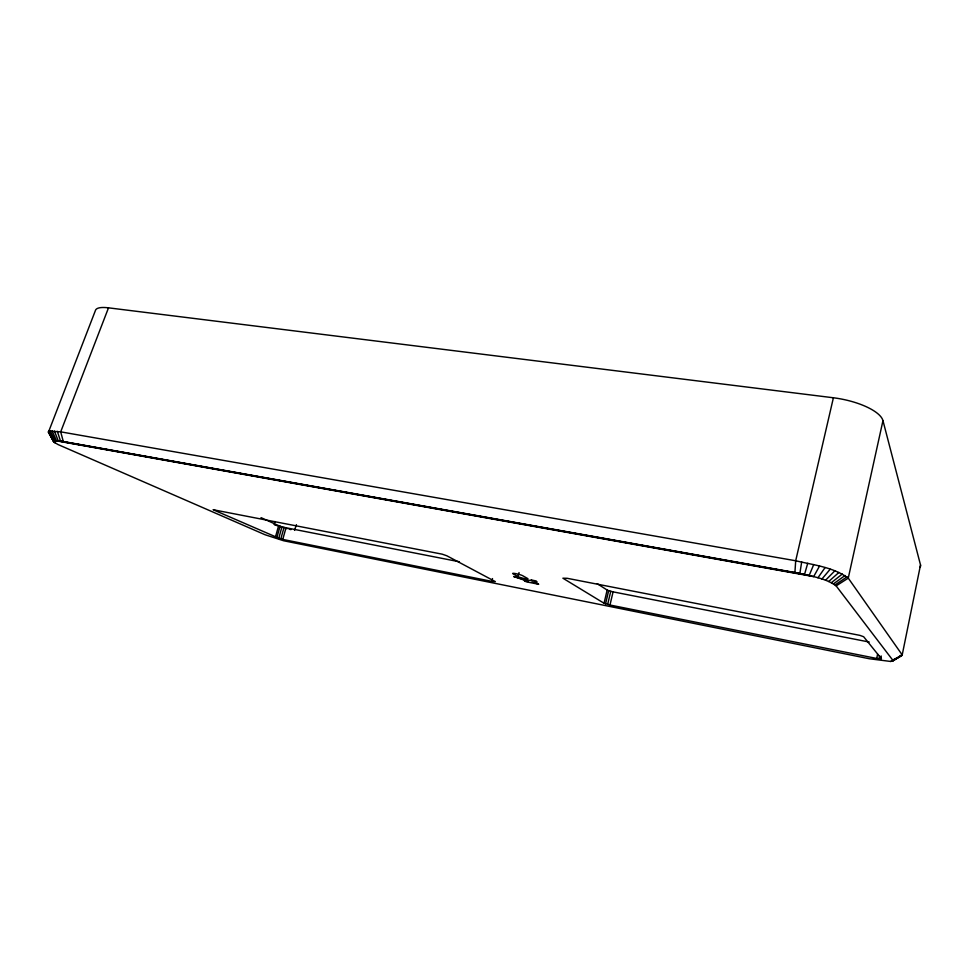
<?xml version="1.0" encoding="UTF-8"?>
<svg xmlns="http://www.w3.org/2000/svg" width="969" height="969" viewBox="0 0 969 969"><rect width="100%" height="100%" fill="white"/><g stroke="black" fill="none" stroke-linecap="round" stroke-linejoin="round"><path stroke-width="1.45" d="M48.45 432.162L95.592 310.068A35.465 9.484 21.1 0 1 108.504 307.839L833.401 397.774A44.441 15.625 11.4 0 1 882.965 420.643L920.514 564.963L902.151 655.189L890.717 661.464L869.35 658.75L283.554 540.738L265.058 534.743L58.007 444.529L53.985 442.118L48.45 432.162L53.985 442.118M53.537 441.537L48.462 431.556L49.08 431.12L60.696 431.847L795.694 560.76C813.439 565.012 833.243 567.059 848.263 578.13L901.994 654.584L892.667 661.076M801.69 561.923L799.873 573.394C812.131 576.555 825.758 578.19 836.15 585.894L892.812 660.24M876.739 658.46L881.439 658.763L863.645 636.73L859.866 635.361L567.192 578.299L562.892 578.202L604.05 603.251L609.986 605.019L876.739 658.46L877.599 654.148M879.065 658.811L879.634 655.916M880.712 658.908L881.281 656.025M882.965 420.643L848.263 578.13L836.15 585.894M833.401 397.774L795.694 560.76L794.919 572.413L799.873 573.394L60.478 441.016L53.561 441.077M604.05 603.251L607.151 590.06L597.267 583.713M605.577 603.82L608.665 590.654L607.151 590.06M607.648 604.45L610.749 591.284L608.665 590.654M609.986 605.019L613.074 591.865L869.229 642.035M518.04 576.628L512.989 573.781A5.342 0.63 14 0 1 515.908 573.66A5.342 0.63 14 0 1 522.63 575.683L527.62 578.505A5.293 0.618 14 0 1 524.689 578.614A5.293 0.618 14 0 1 518.04 576.628L519.045 572.57M491.792 581.352L495.341 581.618L446.866 555.794L442.167 554.159L213.095 509.718L280.78 539.03L491.792 581.352L492.506 578.554M275.366 537.323L278.648 525.646L261.024 517.628M276.795 537.868L280.077 526.203L278.648 525.646M278.697 538.473L281.967 526.809L280.077 526.203M280.78 539.03L284.05 527.378L459.403 561.778M282.742 539.479L286.012 527.814M807.722 563.292L804.524 574.46L58.225 440.798L54.421 431.072M294.528 530.382L296.429 524.677M275.026 521.504L274.07 524.35L275.014 524.786M108.504 307.839L60.696 431.847L63.276 441.44L60.478 441.016L57.341 431.338M813.73 564.564L809.188 575.441L56.408 440.58L52.096 430.817M819.544 566.053L813.669 576.591L55.003 440.592L50.291 430.878M817.933 577.803L825.055 567.628M821.906 579.038L830.179 569.239M825.515 580.286L834.818 570.862M828.689 581.509L838.9 572.473M831.366 582.696L842.327 574.023M833.522 583.822L845.053 575.501M835.096 584.876L847.051 576.882M890.717 661.464L895.55 658.448M892.97 660.725L902.151 655.189M891.904 661.33L901.739 655.65M213.786 509.633L214.658 509.803M610.749 591.284L613.074 591.865M281.967 526.809L284.05 527.378M278.975 526.337L281.458 527.039M275.208 524.847L277.473 525.792M49.044 432.949L50.231 433.882M52.229 437.709L54.894 442.821M49.08 431.12L54.046 440.762M920.514 564.963A34.278 8.915 11.9 0 1 920.005 567.253M290.991 529.619A15.48 1.684 15.1 0 1 289.089 529.159M287.163 528.674A15.48 1.684 15.1 0 1 285.225 528.141M283.311 527.596A15.48 1.684 15.1 0 1 279.714 526.482M276.589 525.38A15.48 1.684 15.1 0 1 275.269 524.859M531.92 580.564L526.215 580.068L513.667 576.507L528.129 581.461L524.374 580.722L526.324 581.812L538.691 584.259L532.138 581.933L537.165 582.175L536.099 580.94L531.109 579.959L531.92 580.564"/></g></svg>
